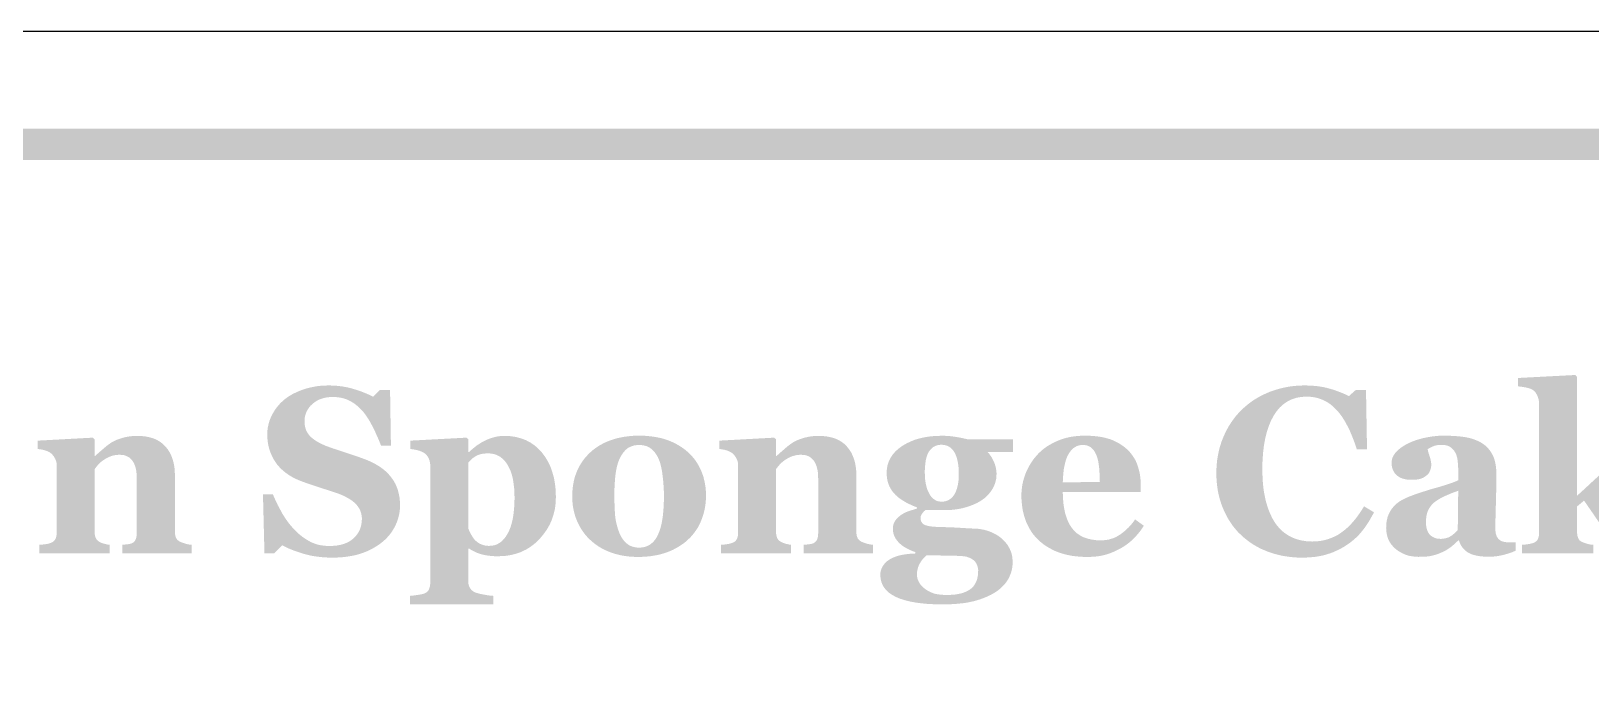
# Model space of a CAD drawing. Header units: millimetres. Extents: x 6 to 294, y 109 to 451.
# Drawn here: x 101.78 to 121.6, y 256.6 to 264.94 of the extents above; entities that cross this region are included whole.
import ezdxf

# ---------------------------------------------------------------- set-up
doc = ezdxf.new("R2010")
doc.units = ezdxf.units.MM
doc.layers.add('CUT', color=1, linetype='Continuous')
doc.layers.add('RASTER', color=7, linetype='Continuous')

msp = doc.modelspace()

# ---------------------------------------------------------------- hatches: boundary and pattern name
at = {"layer": 'RASTER'}
h = msp.add_hatch(color=7, dxfattribs=at)
h.paths.add_polyline_path([(75.2, 261.501), (75.234, 262.016), (75.338, 262.463), (75.509, 262.841), (75.75, 263.151), (76.059, 263.391), (76.438, 263.563), (76.884, 263.666), (77.4, 263.701), (134.6, 263.701), (135.116, 263.666), (135.563, 263.563), (135.941, 263.391), (136.25, 263.151), (136.491, 262.841), (136.663, 262.463), (136.766, 262.016), (136.8, 261.501), (136.8, 248.301), (136.766, 247.785), (136.663, 247.338), (136.491, 246.96), (136.25, 246.651), (135.941, 246.41), (135.563, 246.238), (135.116, 246.135), (134.6, 246.101), (77.4, 246.101), (76.884, 246.135), (76.438, 246.238), (76.059, 246.41), (75.75, 246.651), (75.509, 246.96), (75.338, 247.338), (75.234, 247.785), (75.2, 248.301)])
h.paths.add_polyline_path([(75.6, 261.501), (75.6, 248.301), (75.628, 247.879), (75.712, 247.513), (75.853, 247.204), (76.05, 246.951), (76.303, 246.754), (76.613, 246.613), (76.978, 246.529), (77.4, 246.501), (134.6, 246.501), (135.022, 246.529), (135.388, 246.613), (135.697, 246.754), (135.95, 246.951), (136.147, 247.204), (136.288, 247.513), (136.372, 247.879), (136.4, 248.301), (136.4, 261.501), (136.372, 261.923), (136.288, 262.288), (136.147, 262.598), (135.95, 262.851), (135.697, 263.048), (135.388, 263.188), (135.022, 263.273), (134.6, 263.301), (77.4, 263.301), (76.978, 263.273), (76.613, 263.188), (76.303, 263.048), (76.05, 262.851), (75.853, 262.598), (75.712, 262.288), (75.628, 261.923), (75.6, 261.501)], flags=0)
for points in [[(105.608, 258.245), (105.561, 258.246), (105.515, 258.248), (105.469, 258.252), (105.424, 258.257), (105.38, 258.263), (105.337, 258.271), (105.295, 258.281), (105.253, 258.292), (105.213, 258.304), (105.174, 258.317), (105.136, 258.33), (105.101, 258.343), (105.067, 258.357), (105.034, 258.372), (105.003, 258.387), (104.974, 258.403), (104.873, 258.301), (104.748, 258.301), (104.729, 259.052), (104.855, 259.052), (104.866, 259.025), (104.878, 258.998), (104.89, 258.97), (104.904, 258.942), (104.917, 258.914), (104.932, 258.885), (104.948, 258.856), (104.964, 258.827), (104.98, 258.797), (104.998, 258.769), (105.016, 258.741), (105.035, 258.714), (105.054, 258.688), (105.074, 258.663), (105.095, 258.638), (105.116, 258.614), (105.139, 258.59), (105.162, 258.567), (105.186, 258.546), (105.211, 258.525), (105.236, 258.506), (105.262, 258.488), (105.289, 258.471), (105.316, 258.455), (105.344, 258.44), (105.374, 258.428), (105.404, 258.417), (105.436, 258.408), (105.469, 258.402), (105.503, 258.397), (105.538, 258.394), (105.574, 258.393), (105.623, 258.395), (105.668, 258.399), (105.711, 258.407), (105.75, 258.417), (105.787, 258.431), (105.821, 258.448), (105.852, 258.468), (105.88, 258.49), (105.905, 258.516), (105.926, 258.542), (105.945, 258.571), (105.96, 258.601), (105.971, 258.632), (105.979, 258.665), (105.984, 258.7), (105.986, 258.736), (105.985, 258.766), (105.98, 258.794), (105.973, 258.822), (105.964, 258.848), (105.951, 258.873), (105.935, 258.896), (105.917, 258.919), (105.896, 258.94), (105.872, 258.961), (105.845, 258.98), (105.815, 258.999), (105.781, 259.017), (105.745, 259.035), (105.705, 259.052), (105.663, 259.068), (105.617, 259.083), (105.586, 259.093), (105.557, 259.102), (105.527, 259.112), (105.499, 259.121), (105.471, 259.13), (105.443, 259.139), (105.417, 259.148), (105.391, 259.156), (105.365, 259.165), (105.34, 259.173), (105.315, 259.182), (105.29, 259.19), (105.266, 259.199), (105.243, 259.208), (105.219, 259.216), (105.197, 259.225), (105.146, 259.247), (105.099, 259.271), (105.055, 259.298), (105.014, 259.327), (104.977, 259.358), (104.943, 259.391), (104.912, 259.426), (104.885, 259.464), (104.861, 259.503), (104.841, 259.544), (104.823, 259.585), (104.809, 259.628), (104.798, 259.672), (104.79, 259.717), (104.785, 259.764), (104.783, 259.811), (104.784, 259.841), (104.787, 259.871), (104.791, 259.901), (104.797, 259.93), (104.804, 259.959), (104.813, 259.988), (104.824, 260.017), (104.836, 260.045), (104.85, 260.072), (104.866, 260.099), (104.883, 260.126), (104.901, 260.151), (104.921, 260.176), (104.942, 260.2), (104.965, 260.223), (104.99, 260.246), (105.015, 260.267), (105.042, 260.286), (105.07, 260.304), (105.1, 260.322), (105.132, 260.338), (105.165, 260.354), (105.201, 260.369), (105.238, 260.382), (105.276, 260.395), (105.315, 260.405), (105.354, 260.414), (105.395, 260.422), (105.436, 260.428), (105.479, 260.432), (105.522, 260.434), (105.566, 260.435), (105.609, 260.434), (105.651, 260.432), (105.692, 260.428), (105.733, 260.423), (105.773, 260.416), (105.813, 260.408), (105.851, 260.399), (105.889, 260.387), (105.926, 260.376), (105.961, 260.364), (105.993, 260.352), (106.024, 260.34), (106.053, 260.328), (106.079, 260.316), (106.104, 260.304), (106.127, 260.292), (106.216, 260.379), (106.344, 260.379), (106.355, 259.67), (106.229, 259.67), (106.218, 259.699), (106.206, 259.728), (106.194, 259.757), (106.181, 259.786), (106.168, 259.815), (106.155, 259.845), (106.141, 259.874), (106.126, 259.904), (106.111, 259.933), (106.096, 259.961), (106.081, 259.988), (106.065, 260.013), (106.049, 260.038), (106.033, 260.06), (106.017, 260.082), (106.001, 260.103), (105.982, 260.123), (105.963, 260.143), (105.944, 260.161), (105.923, 260.179), (105.902, 260.195), (105.881, 260.211), (105.858, 260.225), (105.835, 260.238), (105.811, 260.25), (105.786, 260.26), (105.76, 260.269), (105.733, 260.276), (105.705, 260.281), (105.676, 260.285), (105.646, 260.288), (105.615, 260.289), (105.577, 260.287), (105.54, 260.283), (105.505, 260.276), (105.472, 260.266), (105.44, 260.254), (105.411, 260.238), (105.383, 260.22), (105.357, 260.199), (105.333, 260.176), (105.313, 260.152), (105.296, 260.126), (105.282, 260.099), (105.271, 260.071), (105.263, 260.041), (105.258, 260.01), (105.257, 259.978), (105.258, 259.948), (105.262, 259.919), (105.269, 259.891), (105.278, 259.865), (105.291, 259.84), (105.306, 259.817), (105.323, 259.795), (105.344, 259.774), (105.367, 259.755), (105.393, 259.736), (105.423, 259.718), (105.455, 259.7), (105.491, 259.683), (105.529, 259.666), (105.571, 259.651), (105.615, 259.635), (105.643, 259.626), (105.67, 259.617), (105.697, 259.608), (105.725, 259.599), (105.753, 259.589), (105.781, 259.58), (105.809, 259.571), (105.837, 259.562), (105.864, 259.553), (105.892, 259.544), (105.918, 259.535), (105.943, 259.526), (105.968, 259.517), (105.992, 259.509), (106.015, 259.5), (106.037, 259.492), (106.089, 259.47), (106.137, 259.447), (106.182, 259.421), (106.224, 259.394), (106.263, 259.365), (106.299, 259.334), (106.331, 259.3), (106.36, 259.265), (106.386, 259.228), (106.409, 259.189), (106.428, 259.147), (106.443, 259.104), (106.455, 259.058), (106.464, 259.01), (106.469, 258.96), (106.471, 258.907), (106.47, 258.874), (106.467, 258.84), (106.462, 258.807), (106.455, 258.775), (106.446, 258.742), (106.436, 258.71), (106.423, 258.678), (106.408, 258.646), (106.392, 258.616), (106.374, 258.586), (106.355, 258.558), (106.334, 258.531), (106.312, 258.506), (106.289, 258.481), (106.264, 258.459), (106.238, 258.437), (106.208, 258.415), (106.177, 258.394), (106.145, 258.374), (106.112, 258.355), (106.077, 258.338), (106.042, 258.322), (106.005, 258.308), (105.967, 258.295), (105.928, 258.283), (105.887, 258.273), (105.844, 258.265), (105.8, 258.258), (105.755, 258.252), (105.707, 258.248), (105.659, 258.246), (105.608, 258.245)], [(117.93, 258.245), (117.874, 258.246), (117.818, 258.25), (117.763, 258.256), (117.709, 258.264), (117.656, 258.274), (117.604, 258.287), (117.553, 258.302), (117.503, 258.319), (117.454, 258.339), (117.406, 258.36), (117.36, 258.384), (117.316, 258.41), (117.274, 258.438), (117.233, 258.468), (117.193, 258.5), (117.156, 258.534), (117.12, 258.569), (117.087, 258.607), (117.055, 258.646), (117.026, 258.688), (116.998, 258.731), (116.973, 258.777), (116.949, 258.825), (116.927, 258.874), (116.907, 258.926), (116.89, 258.978), (116.876, 259.032), (116.864, 259.087), (116.855, 259.144), (116.849, 259.201), (116.845, 259.26), (116.844, 259.32), (116.845, 259.38), (116.849, 259.439), (116.855, 259.497), (116.865, 259.553), (116.876, 259.608), (116.891, 259.663), (116.908, 259.716), (116.928, 259.768), (116.95, 259.818), (116.974, 259.867), (117, 259.914), (117.029, 259.96), (117.06, 260.004), (117.092, 260.046), (117.127, 260.086), (117.164, 260.125), (117.203, 260.16), (117.243, 260.194), (117.285, 260.226), (117.329, 260.256), (117.375, 260.283), (117.422, 260.309), (117.472, 260.332), (117.523, 260.354), (117.576, 260.373), (117.63, 260.389), (117.684, 260.403), (117.74, 260.415), (117.796, 260.424), (117.854, 260.43), (117.912, 260.434), (117.971, 260.435), (118.014, 260.434), (118.056, 260.432), (118.097, 260.429), (118.137, 260.425), (118.175, 260.419), (118.213, 260.412), (118.25, 260.403), (118.286, 260.393), (118.321, 260.383), (118.355, 260.372), (118.387, 260.36), (118.417, 260.349), (118.447, 260.337), (118.475, 260.325), (118.501, 260.312), (118.527, 260.299), (118.617, 260.379), (118.745, 260.379), (118.758, 259.621), (118.629, 259.621), (118.601, 259.705), (118.571, 259.783), (118.541, 259.855), (118.508, 259.922), (118.475, 259.982), (118.44, 260.038), (118.403, 260.087), (118.365, 260.13), (118.326, 260.168), (118.284, 260.202), (118.241, 260.229), (118.195, 260.252), (118.147, 260.27), (118.097, 260.283), (118.045, 260.29), (117.99, 260.293), (117.924, 260.289), (117.861, 260.278), (117.802, 260.259), (117.748, 260.232), (117.698, 260.198), (117.652, 260.157), (117.609, 260.107), (117.572, 260.051), (117.538, 259.987), (117.509, 259.917), (117.484, 259.841), (117.464, 259.759), (117.448, 259.671), (117.437, 259.577), (117.43, 259.477), (117.428, 259.37), (117.429, 259.309), (117.431, 259.251), (117.435, 259.195), (117.44, 259.141), (117.447, 259.089), (117.456, 259.04), (117.466, 258.992), (117.477, 258.948), (117.49, 258.905), (117.503, 258.864), (117.518, 258.826), (117.534, 258.79), (117.55, 258.755), (117.568, 258.723), (117.586, 258.693), (117.605, 258.666), (117.627, 258.639), (117.65, 258.614), (117.673, 258.59), (117.698, 258.569), (117.723, 258.55), (117.75, 258.532), (117.777, 258.516), (117.806, 258.502), (117.835, 258.49), (117.865, 258.479), (117.896, 258.471), (117.928, 258.463), (117.96, 258.458), (117.993, 258.453), (118.027, 258.451), (118.062, 258.45), (118.113, 258.452), (118.162, 258.457), (118.21, 258.466), (118.256, 258.478), (118.301, 258.494), (118.345, 258.513), (118.387, 258.535), (118.428, 258.562), (118.467, 258.591), (118.506, 258.624), (118.544, 258.661), (118.581, 258.701), (118.617, 258.745), (118.652, 258.793), (118.687, 258.844), (118.72, 258.898), (118.846, 258.822), (118.83, 258.79), (118.813, 258.76), (118.796, 258.729), (118.779, 258.7), (118.76, 258.672), (118.742, 258.644), (118.722, 258.617), (118.702, 258.592), (118.682, 258.567), (118.661, 258.542), (118.638, 258.519), (118.616, 258.497), (118.592, 258.475), (118.568, 258.455), (118.542, 258.435), (118.516, 258.417), (118.487, 258.397), (118.457, 258.378), (118.426, 258.361), (118.395, 258.345), (118.362, 258.33), (118.329, 258.315), (118.295, 258.302), (118.261, 258.291), (118.225, 258.28), (118.188, 258.271), (118.149, 258.263), (118.108, 258.256), (118.066, 258.252), (118.022, 258.248), (117.977, 258.246), (117.93, 258.245)], [(122.637, 258.301), (121.947, 258.301), (121.916, 258.356), (121.885, 258.409), (121.855, 258.459), (121.825, 258.508), (121.796, 258.554), (121.768, 258.599), (121.741, 258.641), (121.714, 258.681), (121.688, 258.72), (121.662, 258.758), (121.637, 258.795), (121.612, 258.831), (121.587, 258.867), (121.563, 258.902), (121.539, 258.937), (121.515, 258.97), (121.427, 258.896), (121.427, 258.576), (121.427, 258.563), (121.428, 258.551), (121.429, 258.539), (121.431, 258.528), (121.433, 258.518), (121.436, 258.508), (121.439, 258.498), (121.442, 258.49), (121.447, 258.482), (121.452, 258.474), (121.458, 258.467), (121.465, 258.46), (121.473, 258.455), (121.482, 258.449), (121.491, 258.444), (121.502, 258.44), (121.508, 258.437), (121.515, 258.434), (121.523, 258.432), (121.53, 258.429), (121.538, 258.426), (121.546, 258.424), (121.555, 258.422), (121.563, 258.419), (121.572, 258.417), (121.581, 258.415), (121.59, 258.414), (121.598, 258.412), (121.607, 258.411), (121.616, 258.41), (121.625, 258.409), (121.634, 258.408), (121.634, 258.301), (120.727, 258.301), (120.727, 258.408), (120.736, 258.408), (120.745, 258.409), (120.754, 258.41), (120.763, 258.411), (120.773, 258.412), (120.782, 258.413), (120.791, 258.415), (120.8, 258.416), (120.809, 258.417), (120.818, 258.419), (120.826, 258.42), (120.834, 258.422), (120.842, 258.424), (120.85, 258.426), (120.857, 258.428), (120.865, 258.43), (120.876, 258.434), (120.886, 258.439), (120.895, 258.444), (120.904, 258.45), (120.911, 258.457), (120.918, 258.464), (120.924, 258.471), (120.928, 258.48), (120.932, 258.488), (120.936, 258.498), (120.938, 258.508), (120.941, 258.518), (120.943, 258.53), (120.944, 258.542), (120.945, 258.554), (120.945, 258.567), (120.945, 260.201), (120.945, 260.213), (120.944, 260.225), (120.942, 260.237), (120.94, 260.25), (120.937, 260.263), (120.933, 260.275), (120.929, 260.288), (120.924, 260.301), (120.918, 260.314), (120.912, 260.325), (120.905, 260.336), (120.898, 260.347), (120.89, 260.356), (120.881, 260.365), (120.872, 260.372), (120.862, 260.379), (120.854, 260.384), (120.846, 260.388), (120.837, 260.392), (120.827, 260.396), (120.816, 260.399), (120.804, 260.402), (120.792, 260.406), (120.778, 260.409), (120.764, 260.411), (120.751, 260.414), (120.738, 260.416), (120.725, 260.418), (120.713, 260.42), (120.7, 260.421), (120.689, 260.422), (120.677, 260.423), (120.677, 260.53), (121.405, 260.568), (121.427, 260.545), (121.427, 259.033), (121.455, 259.058), (121.483, 259.083), (121.512, 259.11), (121.542, 259.138), (121.573, 259.166), (121.605, 259.196), (121.637, 259.226), (121.671, 259.257), (121.704, 259.289), (121.735, 259.318), (121.765, 259.347), (121.793, 259.374), (121.819, 259.399), (121.844, 259.424), (121.867, 259.447), (121.888, 259.468), (121.9, 259.48), (121.91, 259.492), (121.919, 259.502), (121.926, 259.512), (121.932, 259.521), (121.937, 259.529), (121.94, 259.537), (121.942, 259.544), (121.943, 259.55), (121.944, 259.555), (121.945, 259.56), (121.946, 259.564), (121.946, 259.568), (121.947, 259.571), (121.947, 259.573), (121.947, 259.575), (121.946, 259.582), (121.944, 259.588), (121.941, 259.594), (121.935, 259.599), (121.929, 259.605), (121.921, 259.61), (121.912, 259.615), (121.901, 259.619), (121.889, 259.623), (121.875, 259.628), (121.86, 259.632), (121.843, 259.636), (121.825, 259.639), (121.806, 259.643), (121.785, 259.647), (121.762, 259.65), (121.762, 259.754), (122.507, 259.754), (122.507, 259.653), (122.471, 259.643), (122.438, 259.633), (122.407, 259.623), (122.378, 259.613), (122.351, 259.604), (122.326, 259.594), (122.304, 259.585), (122.283, 259.576), (122.264, 259.567), (122.244, 259.556), (122.224, 259.546), (122.203, 259.534), (122.182, 259.522), (122.16, 259.509), (122.138, 259.495), (122.115, 259.48), (122.101, 259.47), (122.086, 259.46), (122.071, 259.45), (122.056, 259.44), (122.042, 259.429), (122.027, 259.419), (122.013, 259.408), (121.999, 259.397), (121.985, 259.386), (121.97, 259.374), (121.954, 259.362), (121.938, 259.349), (121.922, 259.335), (121.905, 259.32), (121.887, 259.305), (121.869, 259.29), (121.905, 259.238), (121.94, 259.187), (121.974, 259.138), (122.007, 259.089), (122.04, 259.042), (122.072, 258.995), (122.104, 258.949), (122.135, 258.904), (122.165, 258.86), (122.196, 258.814), (122.227, 258.768), (122.259, 258.722), (122.291, 258.675), (122.323, 258.627), (122.356, 258.578), (122.389, 258.529), (122.401, 258.513), (122.413, 258.498), (122.427, 258.484), (122.44, 258.472), (122.455, 258.461), (122.47, 258.452), (122.486, 258.444), (122.502, 258.437), (122.519, 258.431), (122.536, 258.426), (122.553, 258.422), (122.57, 258.418), (122.586, 258.415), (122.603, 258.412), (122.62, 258.409), (122.637, 258.408)], [(103.823, 258.301), (102.941, 258.301), (102.941, 258.408), (102.948, 258.408), (102.955, 258.409), (102.963, 258.41), (102.971, 258.411), (102.98, 258.412), (102.989, 258.413), (102.998, 258.414), (103.008, 258.415), (103.018, 258.416), (103.027, 258.418), (103.035, 258.419), (103.043, 258.421), (103.05, 258.423), (103.057, 258.425), (103.063, 258.427), (103.068, 258.43), (103.076, 258.434), (103.082, 258.439), (103.089, 258.444), (103.094, 258.449), (103.1, 258.456), (103.104, 258.462), (103.108, 258.469), (103.112, 258.477), (103.115, 258.485), (103.118, 258.494), (103.12, 258.504), (103.122, 258.515), (103.123, 258.526), (103.124, 258.539), (103.125, 258.553), (103.125, 258.567), (103.125, 259.253), (103.124, 259.289), (103.122, 259.323), (103.118, 259.355), (103.112, 259.384), (103.104, 259.411), (103.094, 259.435), (103.083, 259.458), (103.07, 259.478), (103.056, 259.495), (103.04, 259.511), (103.022, 259.524), (103.002, 259.534), (102.981, 259.543), (102.959, 259.549), (102.934, 259.552), (102.908, 259.553), (102.894, 259.553), (102.88, 259.552), (102.866, 259.551), (102.852, 259.549), (102.838, 259.546), (102.825, 259.543), (102.812, 259.54), (102.799, 259.536), (102.787, 259.531), (102.774, 259.526), (102.762, 259.52), (102.749, 259.514), (102.737, 259.507), (102.725, 259.5), (102.713, 259.493), (102.7, 259.484), (102.69, 259.477), (102.68, 259.47), (102.671, 259.462), (102.662, 259.455), (102.654, 259.447), (102.646, 259.44), (102.639, 259.432), (102.632, 259.424), (102.626, 259.417), (102.62, 259.409), (102.614, 259.402), (102.609, 259.395), (102.603, 259.389), (102.598, 259.382), (102.594, 259.376), (102.589, 259.37), (102.589, 258.584), (102.589, 258.571), (102.59, 258.559), (102.591, 258.547), (102.593, 258.536), (102.595, 258.526), (102.597, 258.516), (102.6, 258.507), (102.604, 258.498), (102.608, 258.489), (102.612, 258.482), (102.617, 258.474), (102.623, 258.468), (102.63, 258.461), (102.636, 258.456), (102.644, 258.45), (102.652, 258.446), (102.658, 258.443), (102.665, 258.439), (102.671, 258.436), (102.678, 258.433), (102.686, 258.43), (102.694, 258.428), (102.702, 258.425), (102.711, 258.422), (102.719, 258.42), (102.728, 258.418), (102.737, 258.416), (102.745, 258.414), (102.754, 258.412), (102.763, 258.41), (102.771, 258.409), (102.78, 258.408), (102.78, 258.301), (101.889, 258.301), (101.889, 258.408), (101.898, 258.408), (101.907, 258.409), (101.916, 258.41), (101.926, 258.411), (101.935, 258.412), (101.944, 258.413), (101.954, 258.415), (101.963, 258.416), (101.972, 258.417), (101.981, 258.419), (101.989, 258.42), (101.997, 258.422), (102.005, 258.424), (102.013, 258.426), (102.02, 258.428), (102.027, 258.43), (102.038, 258.434), (102.048, 258.439), (102.058, 258.444), (102.066, 258.45), (102.074, 258.457), (102.08, 258.464), (102.086, 258.471), (102.091, 258.48), (102.095, 258.488), (102.099, 258.498), (102.102, 258.508), (102.104, 258.518), (102.106, 258.53), (102.108, 258.542), (102.108, 258.554), (102.109, 258.567), (102.109, 259.42), (102.108, 259.431), (102.107, 259.443), (102.105, 259.454), (102.103, 259.465), (102.099, 259.476), (102.095, 259.487), (102.091, 259.498), (102.085, 259.509), (102.079, 259.52), (102.073, 259.53), (102.066, 259.54), (102.058, 259.549), (102.05, 259.558), (102.042, 259.566), (102.033, 259.574), (102.024, 259.581), (102.017, 259.585), (102.01, 259.589), (102.002, 259.593), (101.994, 259.597), (101.985, 259.601), (101.976, 259.604), (101.967, 259.607), (101.957, 259.61), (101.947, 259.613), (101.936, 259.616), (101.926, 259.618), (101.915, 259.62), (101.904, 259.622), (101.892, 259.624), (101.88, 259.625), (101.868, 259.626), (101.868, 259.733), (102.567, 259.771), (102.589, 259.75), (102.589, 259.537), (102.595, 259.537), (102.605, 259.547), (102.617, 259.556), (102.628, 259.567), (102.64, 259.577), (102.653, 259.589), (102.666, 259.6), (102.68, 259.612), (102.695, 259.625), (102.709, 259.638), (102.723, 259.649), (102.737, 259.661), (102.751, 259.672), (102.764, 259.682), (102.778, 259.691), (102.79, 259.7), (102.803, 259.709), (102.817, 259.717), (102.832, 259.725), (102.848, 259.733), (102.866, 259.741), (102.884, 259.748), (102.903, 259.755), (102.924, 259.762), (102.945, 259.769), (102.967, 259.774), (102.99, 259.779), (103.013, 259.784), (103.036, 259.787), (103.06, 259.79), (103.083, 259.792), (103.108, 259.793), (103.133, 259.793), (103.19, 259.791), (103.244, 259.785), (103.295, 259.774), (103.341, 259.76), (103.384, 259.741), (103.424, 259.717), (103.459, 259.69), (103.491, 259.658), (103.519, 259.623), (103.543, 259.585), (103.563, 259.544), (103.58, 259.5), (103.593, 259.454), (103.603, 259.405), (103.608, 259.353), (103.61, 259.298), (103.61, 258.581), (103.61, 258.567), (103.611, 258.555), (103.612, 258.543), (103.614, 258.532), (103.616, 258.521), (103.619, 258.512), (103.622, 258.503), (103.626, 258.494), (103.631, 258.486), (103.636, 258.479), (103.642, 258.472), (103.649, 258.465), (103.657, 258.459), (103.666, 258.453), (103.676, 258.448), (103.686, 258.443), (103.692, 258.44), (103.699, 258.438), (103.705, 258.435), (103.712, 258.433), (103.72, 258.43), (103.728, 258.428), (103.736, 258.425), (103.744, 258.422), (103.753, 258.42), (103.762, 258.418), (103.771, 258.416), (103.781, 258.414), (103.791, 258.412), (103.801, 258.41), (103.812, 258.409), (103.823, 258.408)], [(112.481, 258.301), (111.599, 258.301), (111.599, 258.408), (111.607, 258.408), (111.614, 258.409), (111.622, 258.41), (111.63, 258.411), (111.639, 258.412), (111.648, 258.413), (111.657, 258.414), (111.667, 258.415), (111.676, 258.416), (111.685, 258.418), (111.694, 258.419), (111.702, 258.421), (111.709, 258.423), (111.715, 258.425), (111.721, 258.427), (111.727, 258.43), (111.734, 258.434), (111.741, 258.439), (111.747, 258.444), (111.753, 258.449), (111.758, 258.456), (111.763, 258.462), (111.767, 258.469), (111.771, 258.477), (111.774, 258.485), (111.777, 258.494), (111.779, 258.504), (111.781, 258.515), (111.782, 258.526), (111.783, 258.539), (111.784, 258.553), (111.784, 258.567), (111.784, 259.253), (111.783, 259.289), (111.781, 259.323), (111.776, 259.355), (111.77, 259.384), (111.762, 259.411), (111.753, 259.435), (111.742, 259.458), (111.729, 259.478), (111.714, 259.495), (111.698, 259.511), (111.68, 259.524), (111.661, 259.534), (111.64, 259.543), (111.617, 259.549), (111.593, 259.552), (111.567, 259.553), (111.553, 259.553), (111.538, 259.552), (111.524, 259.551), (111.511, 259.549), (111.497, 259.546), (111.484, 259.543), (111.471, 259.54), (111.458, 259.536), (111.445, 259.531), (111.433, 259.526), (111.42, 259.52), (111.408, 259.514), (111.396, 259.507), (111.383, 259.5), (111.371, 259.493), (111.359, 259.484), (111.349, 259.477), (111.339, 259.47), (111.33, 259.462), (111.321, 259.455), (111.313, 259.447), (111.305, 259.44), (111.298, 259.432), (111.291, 259.424), (111.285, 259.417), (111.279, 259.409), (111.273, 259.402), (111.267, 259.395), (111.262, 259.389), (111.257, 259.382), (111.252, 259.376), (111.248, 259.37), (111.248, 258.584), (111.248, 258.571), (111.249, 258.559), (111.25, 258.547), (111.251, 258.536), (111.254, 258.526), (111.256, 258.516), (111.259, 258.507), (111.262, 258.498), (111.266, 258.489), (111.271, 258.482), (111.276, 258.474), (111.282, 258.468), (111.288, 258.461), (111.295, 258.456), (111.303, 258.45), (111.311, 258.446), (111.317, 258.443), (111.323, 258.439), (111.33, 258.436), (111.337, 258.433), (111.345, 258.43), (111.353, 258.428), (111.361, 258.425), (111.369, 258.422), (111.378, 258.42), (111.387, 258.418), (111.396, 258.416), (111.404, 258.414), (111.413, 258.412), (111.421, 258.41), (111.43, 258.409), (111.438, 258.408), (111.438, 258.301), (110.548, 258.301), (110.548, 258.408), (110.557, 258.408), (110.566, 258.409), (110.575, 258.41), (110.584, 258.411), (110.594, 258.412), (110.603, 258.413), (110.612, 258.415), (110.622, 258.416), (110.631, 258.417), (110.64, 258.419), (110.648, 258.42), (110.656, 258.422), (110.664, 258.424), (110.671, 258.426), (110.679, 258.428), (110.685, 258.43), (110.697, 258.434), (110.707, 258.439), (110.716, 258.444), (110.725, 258.45), (110.732, 258.457), (110.739, 258.464), (110.745, 258.471), (110.75, 258.48), (110.754, 258.488), (110.757, 258.498), (110.76, 258.508), (110.763, 258.518), (110.765, 258.53), (110.766, 258.542), (110.767, 258.554), (110.767, 258.567), (110.767, 259.42), (110.767, 259.431), (110.766, 259.443), (110.764, 259.454), (110.761, 259.465), (110.758, 259.476), (110.754, 259.487), (110.749, 259.498), (110.744, 259.509), (110.738, 259.52), (110.731, 259.53), (110.724, 259.54), (110.717, 259.549), (110.709, 259.558), (110.701, 259.566), (110.692, 259.574), (110.682, 259.581), (110.676, 259.585), (110.668, 259.589), (110.661, 259.593), (110.653, 259.597), (110.644, 259.601), (110.635, 259.604), (110.626, 259.607), (110.616, 259.61), (110.606, 259.613), (110.595, 259.616), (110.584, 259.618), (110.573, 259.62), (110.562, 259.622), (110.551, 259.624), (110.539, 259.625), (110.527, 259.626), (110.527, 259.733), (111.226, 259.771), (111.248, 259.75), (111.248, 259.537), (111.254, 259.537), (111.264, 259.547), (111.275, 259.556), (111.287, 259.567), (111.299, 259.577), (111.312, 259.589), (111.325, 259.6), (111.339, 259.612), (111.353, 259.625), (111.368, 259.638), (111.382, 259.649), (111.396, 259.661), (111.41, 259.672), (111.423, 259.682), (111.436, 259.691), (111.449, 259.7), (111.462, 259.709), (111.476, 259.717), (111.491, 259.725), (111.507, 259.733), (111.524, 259.741), (111.543, 259.748), (111.562, 259.755), (111.582, 259.762), (111.604, 259.769), (111.626, 259.774), (111.648, 259.779), (111.671, 259.784), (111.695, 259.787), (111.718, 259.79), (111.742, 259.792), (111.767, 259.793), (111.791, 259.793), (111.849, 259.791), (111.903, 259.785), (111.954, 259.774), (112, 259.76), (112.043, 259.741), (112.082, 259.717), (112.118, 259.69), (112.149, 259.658), (112.177, 259.623), (112.202, 259.585), (112.222, 259.544), (112.239, 259.5), (112.252, 259.454), (112.261, 259.405), (112.267, 259.353), (112.269, 259.298), (112.269, 258.581), (112.269, 258.567), (112.27, 258.555), (112.271, 258.543), (112.273, 258.532), (112.275, 258.521), (112.278, 258.512), (112.281, 258.503), (112.285, 258.494), (112.289, 258.486), (112.295, 258.479), (112.301, 258.472), (112.308, 258.465), (112.316, 258.459), (112.325, 258.453), (112.334, 258.448), (112.345, 258.443), (112.351, 258.44), (112.357, 258.438), (112.364, 258.435), (112.371, 258.433), (112.379, 258.43), (112.386, 258.428), (112.394, 258.425), (112.403, 258.422), (112.412, 258.42), (112.421, 258.418), (112.43, 258.416), (112.44, 258.414), (112.45, 258.412), (112.46, 258.41), (112.47, 258.409), (112.481, 258.408)]]:
    msp.add_hatch(color=7, dxfattribs=at).paths.add_polyline_path(points)
h = msp.add_hatch(color=7, dxfattribs=at)
h.paths.add_polyline_path([(108.451, 259.014), (108.448, 258.938), (108.439, 258.865), (108.422, 258.795), (108.4, 258.727), (108.371, 258.662), (108.335, 258.6), (108.293, 258.541), (108.245, 258.484), (108.192, 258.432), (108.135, 258.387), (108.075, 258.349), (108.011, 258.318), (107.944, 258.294), (107.873, 258.277), (107.799, 258.266), (107.722, 258.263), (107.688, 258.263), (107.655, 258.264), (107.624, 258.267), (107.594, 258.27), (107.567, 258.274), (107.541, 258.279), (107.516, 258.285), (107.493, 258.291), (107.472, 258.299), (107.451, 258.306), (107.432, 258.314), (107.413, 258.323), (107.396, 258.332), (107.379, 258.341), (107.363, 258.351), (107.348, 258.361), (107.337, 258.361), (107.337, 257.949), (107.337, 257.937), (107.338, 257.924), (107.34, 257.913), (107.342, 257.901), (107.346, 257.89), (107.349, 257.88), (107.354, 257.87), (107.359, 257.86), (107.365, 257.851), (107.372, 257.842), (107.379, 257.834), (107.387, 257.827), (107.395, 257.82), (107.404, 257.814), (107.413, 257.809), (107.423, 257.804), (107.433, 257.8), (107.445, 257.796), (107.457, 257.793), (107.471, 257.789), (107.485, 257.785), (107.501, 257.782), (107.518, 257.778), (107.535, 257.775), (107.553, 257.772), (107.57, 257.769), (107.586, 257.766), (107.602, 257.764), (107.616, 257.762), (107.63, 257.761), (107.644, 257.76), (107.656, 257.759), (107.656, 257.65), (106.598, 257.65), (106.598, 257.759), (106.608, 257.76), (106.618, 257.761), (106.629, 257.762), (106.64, 257.763), (106.652, 257.764), (106.664, 257.766), (106.677, 257.768), (106.691, 257.77), (106.704, 257.772), (106.717, 257.774), (106.729, 257.776), (106.739, 257.778), (106.749, 257.78), (106.759, 257.782), (106.767, 257.784), (106.774, 257.787), (106.785, 257.791), (106.796, 257.796), (106.805, 257.802), (106.814, 257.808), (106.821, 257.816), (106.828, 257.824), (106.833, 257.832), (106.838, 257.842), (106.842, 257.851), (106.845, 257.862), (106.848, 257.872), (106.851, 257.883), (106.852, 257.894), (106.854, 257.906), (106.854, 257.918), (106.855, 257.93), (106.855, 259.429), (106.853, 259.441), (106.852, 259.452), (106.849, 259.463), (106.847, 259.474), (106.844, 259.485), (106.84, 259.495), (106.836, 259.504), (106.832, 259.514), (106.827, 259.523), (106.822, 259.531), (106.815, 259.54), (106.808, 259.548), (106.801, 259.556), (106.793, 259.564), (106.784, 259.571), (106.774, 259.578), (106.767, 259.583), (106.758, 259.587), (106.75, 259.591), (106.74, 259.596), (106.73, 259.599), (106.72, 259.603), (106.708, 259.606), (106.697, 259.61), (106.684, 259.613), (106.672, 259.615), (106.66, 259.618), (106.649, 259.62), (106.637, 259.622), (106.625, 259.624), (106.613, 259.625), (106.601, 259.626), (106.601, 259.733), (107.315, 259.771), (107.337, 259.752), (107.337, 259.59), (107.348, 259.587), (107.373, 259.611), (107.398, 259.633), (107.424, 259.654), (107.45, 259.674), (107.478, 259.692), (107.505, 259.709), (107.534, 259.725), (107.563, 259.739), (107.592, 259.752), (107.622, 259.763), (107.651, 259.772), (107.68, 259.78), (107.71, 259.786), (107.739, 259.79), (107.768, 259.793), (107.797, 259.793), (107.87, 259.79), (107.94, 259.78), (108.006, 259.763), (108.068, 259.74), (108.126, 259.71), (108.18, 259.673), (108.23, 259.629), (108.276, 259.579), (108.317, 259.523), (108.353, 259.463), (108.383, 259.399), (108.407, 259.33), (108.427, 259.258), (108.44, 259.181), (108.449, 259.1), (108.451, 259.014)])
h.paths.add_polyline_path([(107.926, 259.008), (107.925, 259.036), (107.925, 259.063), (107.923, 259.089), (107.922, 259.116), (107.919, 259.142), (107.916, 259.168), (107.913, 259.193), (107.909, 259.219), (107.905, 259.243), (107.9, 259.267), (107.894, 259.291), (107.887, 259.314), (107.88, 259.336), (107.871, 259.357), (107.862, 259.378), (107.852, 259.398), (107.842, 259.417), (107.831, 259.435), (107.819, 259.453), (107.806, 259.469), (107.793, 259.484), (107.779, 259.498), (107.763, 259.512), (107.748, 259.524), (107.731, 259.535), (107.713, 259.544), (107.695, 259.553), (107.675, 259.559), (107.655, 259.564), (107.634, 259.568), (107.612, 259.57), (107.589, 259.571), (107.565, 259.57), (107.543, 259.569), (107.523, 259.566), (107.503, 259.563), (107.484, 259.558), (107.467, 259.552), (107.451, 259.546), (107.436, 259.538), (107.422, 259.529), (107.409, 259.52), (107.395, 259.51), (107.383, 259.5), (107.371, 259.489), (107.359, 259.477), (107.348, 259.465), (107.337, 259.452), (107.337, 258.622), (107.339, 258.614), (107.342, 258.606), (107.346, 258.597), (107.349, 258.588), (107.354, 258.578), (107.359, 258.568), (107.364, 258.557), (107.37, 258.546), (107.377, 258.535), (107.383, 258.524), (107.389, 258.514), (107.395, 258.505), (107.401, 258.496), (107.408, 258.487), (107.414, 258.479), (107.42, 258.472), (107.429, 258.463), (107.439, 258.454), (107.449, 258.445), (107.459, 258.438), (107.47, 258.431), (107.481, 258.424), (107.492, 258.419), (107.504, 258.414), (107.516, 258.409), (107.528, 258.405), (107.54, 258.402), (107.553, 258.399), (107.566, 258.397), (107.579, 258.396), (107.592, 258.395), (107.606, 258.395), (107.642, 258.397), (107.675, 258.404), (107.707, 258.416), (107.737, 258.434), (107.765, 258.455), (107.791, 258.482), (107.816, 258.514), (107.838, 258.551), (107.859, 258.592), (107.877, 258.638), (107.891, 258.688), (107.904, 258.743), (107.913, 258.802), (107.92, 258.867), (107.924, 258.935), (107.926, 259.008)], flags=0)
h = msp.add_hatch(color=7, dxfattribs=at)
h.paths.add_polyline_path([(110.136, 259.581), (110.162, 259.555), (110.187, 259.528), (110.21, 259.5), (110.232, 259.47), (110.251, 259.439), (110.27, 259.407), (110.286, 259.374), (110.302, 259.339), (110.315, 259.304), (110.327, 259.268), (110.336, 259.231), (110.344, 259.193), (110.351, 259.154), (110.355, 259.115), (110.358, 259.075), (110.359, 259.035), (110.358, 258.994), (110.355, 258.955), (110.351, 258.915), (110.345, 258.877), (110.337, 258.839), (110.327, 258.801), (110.315, 258.764), (110.302, 258.728), (110.287, 258.692), (110.271, 258.658), (110.253, 258.625), (110.233, 258.594), (110.211, 258.564), (110.188, 258.535), (110.164, 258.507), (110.137, 258.481), (110.108, 258.454), (110.077, 258.429), (110.044, 258.406), (110.011, 258.384), (109.975, 258.364), (109.939, 258.345), (109.901, 258.328), (109.861, 258.313), (109.821, 258.299), (109.778, 258.287), (109.735, 258.277), (109.689, 258.269), (109.643, 258.262), (109.595, 258.258), (109.545, 258.255), (109.494, 258.254), (109.45, 258.255), (109.407, 258.257), (109.364, 258.261), (109.323, 258.267), (109.282, 258.274), (109.242, 258.283), (109.204, 258.293), (109.166, 258.305), (109.129, 258.319), (109.093, 258.334), (109.058, 258.351), (109.024, 258.369), (108.991, 258.389), (108.96, 258.411), (108.929, 258.434), (108.9, 258.459), (108.873, 258.484), (108.847, 258.511), (108.823, 258.539), (108.8, 258.569), (108.779, 258.6), (108.759, 258.632), (108.741, 258.666), (108.724, 258.701), (108.709, 258.738), (108.696, 258.776), (108.685, 258.814), (108.676, 258.854), (108.668, 258.895), (108.663, 258.937), (108.66, 258.98), (108.659, 259.024), (108.66, 259.068), (108.663, 259.11), (108.667, 259.151), (108.674, 259.191), (108.681, 259.229), (108.691, 259.266), (108.703, 259.302), (108.716, 259.337), (108.731, 259.371), (108.748, 259.404), (108.766, 259.436), (108.786, 259.467), (108.808, 259.497), (108.832, 259.526), (108.858, 259.554), (108.885, 259.581), (108.913, 259.606), (108.942, 259.629), (108.973, 259.651), (109.006, 259.672), (109.04, 259.691), (109.076, 259.709), (109.113, 259.725), (109.152, 259.74), (109.193, 259.753), (109.234, 259.765), (109.277, 259.774), (109.321, 259.782), (109.366, 259.788), (109.412, 259.793), (109.459, 259.796), (109.508, 259.796), (109.558, 259.796), (109.607, 259.793), (109.654, 259.788), (109.7, 259.782), (109.745, 259.774), (109.788, 259.765), (109.829, 259.753), (109.869, 259.74), (109.907, 259.725), (109.944, 259.709), (109.979, 259.691), (110.013, 259.672), (110.046, 259.651), (110.078, 259.629), (110.107, 259.606), (110.136, 259.581)])
h.paths.add_polyline_path([(109.761, 258.566), (109.769, 258.587), (109.776, 258.609), (109.783, 258.632), (109.789, 258.657), (109.795, 258.682), (109.8, 258.709), (109.804, 258.736), (109.809, 258.765), (109.812, 258.795), (109.815, 258.826), (109.818, 258.858), (109.82, 258.892), (109.822, 258.927), (109.823, 258.962), (109.824, 258.999), (109.824, 259.038), (109.824, 259.064), (109.823, 259.091), (109.822, 259.119), (109.82, 259.147), (109.818, 259.177), (109.816, 259.208), (109.813, 259.239), (109.809, 259.272), (109.805, 259.304), (109.801, 259.334), (109.796, 259.363), (109.791, 259.39), (109.785, 259.415), (109.779, 259.438), (109.772, 259.46), (109.765, 259.48), (109.756, 259.502), (109.746, 259.524), (109.735, 259.544), (109.723, 259.562), (109.711, 259.58), (109.697, 259.596), (109.683, 259.611), (109.668, 259.625), (109.652, 259.637), (109.635, 259.648), (109.617, 259.657), (109.597, 259.665), (109.577, 259.67), (109.556, 259.674), (109.534, 259.677), (109.51, 259.678), (109.485, 259.677), (109.461, 259.674), (109.438, 259.67), (109.417, 259.663), (109.397, 259.655), (109.378, 259.646), (109.36, 259.634), (109.344, 259.621), (109.329, 259.606), (109.315, 259.59), (109.302, 259.573), (109.289, 259.555), (109.278, 259.536), (109.267, 259.516), (109.257, 259.495), (109.248, 259.473), (109.241, 259.451), (109.234, 259.429), (109.228, 259.406), (109.222, 259.382), (109.217, 259.357), (109.213, 259.331), (109.209, 259.305), (109.206, 259.277), (109.203, 259.249), (109.201, 259.22), (109.199, 259.192), (109.197, 259.163), (109.196, 259.133), (109.195, 259.104), (109.194, 259.074), (109.194, 259.043), (109.194, 259.004), (109.195, 258.967), (109.196, 258.931), (109.197, 258.898), (109.198, 258.865), (109.2, 258.835), (109.202, 258.806), (109.204, 258.779), (109.207, 258.753), (109.211, 258.727), (109.216, 258.7), (109.222, 258.674), (109.229, 258.648), (109.236, 258.622), (109.245, 258.595), (109.254, 258.569), (109.263, 258.547), (109.273, 258.526), (109.284, 258.506), (109.295, 258.488), (109.308, 258.47), (109.321, 258.454), (109.336, 258.439), (109.351, 258.425), (109.367, 258.413), (109.384, 258.402), (109.403, 258.393), (109.422, 258.386), (109.443, 258.38), (109.464, 258.376), (109.487, 258.373), (109.51, 258.373), (109.532, 258.373), (109.553, 258.376), (109.573, 258.379), (109.592, 258.385), (109.611, 258.392), (109.628, 258.4), (109.645, 258.41), (109.661, 258.422), (109.677, 258.435), (109.691, 258.449), (109.705, 258.465), (109.718, 258.482), (109.73, 258.501), (109.741, 258.521), (109.751, 258.543), (109.761, 258.566)], flags=0)
h = msp.add_hatch(color=7, dxfattribs=at)
h.paths.add_polyline_path([(114.258, 259.59), (113.936, 259.59), (113.95, 259.574), (113.963, 259.557), (113.975, 259.54), (113.986, 259.524), (113.996, 259.506), (114.005, 259.489), (114.014, 259.471), (114.021, 259.454), (114.028, 259.436), (114.034, 259.417), (114.039, 259.399), (114.043, 259.38), (114.046, 259.362), (114.048, 259.343), (114.05, 259.324), (114.05, 259.304), (114.049, 259.279), (114.047, 259.254), (114.042, 259.23), (114.036, 259.206), (114.029, 259.183), (114.02, 259.16), (114.009, 259.137), (113.996, 259.115), (113.982, 259.093), (113.967, 259.072), (113.95, 259.053), (113.933, 259.034), (113.915, 259.017), (113.896, 259), (113.875, 258.985), (113.854, 258.97), (113.831, 258.956), (113.807, 258.943), (113.782, 258.931), (113.757, 258.919), (113.73, 258.909), (113.702, 258.899), (113.674, 258.889), (113.644, 258.881), (113.614, 258.873), (113.583, 258.867), (113.551, 258.861), (113.519, 258.857), (113.486, 258.853), (113.453, 258.851), (113.418, 258.849), (113.384, 258.849), (113.145, 258.849), (113.14, 258.845), (113.136, 258.841), (113.131, 258.837), (113.126, 258.832), (113.121, 258.826), (113.116, 258.82), (113.111, 258.814), (113.106, 258.807), (113.101, 258.8), (113.097, 258.793), (113.093, 258.786), (113.09, 258.779), (113.088, 258.772), (113.086, 258.765), (113.085, 258.759), (113.085, 258.752), (113.086, 258.736), (113.088, 258.722), (113.092, 258.709), (113.098, 258.697), (113.105, 258.687), (113.114, 258.678), (113.124, 258.669), (113.136, 258.663), (113.15, 258.657), (113.167, 258.652), (113.186, 258.647), (113.208, 258.643), (113.233, 258.64), (113.26, 258.638), (113.29, 258.636), (113.322, 258.635), (113.355, 258.634), (113.389, 258.633), (113.422, 258.632), (113.456, 258.631), (113.49, 258.629), (113.524, 258.628), (113.558, 258.626), (113.592, 258.624), (113.624, 258.622), (113.655, 258.62), (113.683, 258.619), (113.708, 258.617), (113.732, 258.616), (113.752, 258.615), (113.771, 258.615), (113.786, 258.614), (113.808, 258.613), (113.829, 258.61), (113.85, 258.607), (113.871, 258.603), (113.892, 258.599), (113.913, 258.593), (113.934, 258.587), (113.955, 258.58), (113.975, 258.572), (113.995, 258.564), (114.014, 258.555), (114.033, 258.545), (114.051, 258.535), (114.068, 258.525), (114.084, 258.513), (114.1, 258.501), (114.116, 258.488), (114.132, 258.474), (114.147, 258.459), (114.161, 258.443), (114.175, 258.426), (114.188, 258.409), (114.2, 258.39), (114.211, 258.37), (114.221, 258.35), (114.23, 258.329), (114.238, 258.307), (114.244, 258.284), (114.249, 258.261), (114.252, 258.237), (114.254, 258.212), (114.255, 258.187), (114.254, 258.159), (114.252, 258.132), (114.248, 258.105), (114.242, 258.079), (114.234, 258.053), (114.225, 258.027), (114.214, 258.002), (114.202, 257.977), (114.187, 257.953), (114.171, 257.93), (114.154, 257.907), (114.134, 257.886), (114.113, 257.865), (114.09, 257.845), (114.065, 257.825), (114.038, 257.807), (114.009, 257.789), (113.978, 257.772), (113.945, 257.756), (113.911, 257.741), (113.876, 257.727), (113.839, 257.714), (113.8, 257.702), (113.761, 257.691), (113.719, 257.682), (113.675, 257.673), (113.629, 257.666), (113.58, 257.661), (113.528, 257.656), (113.475, 257.653), (113.419, 257.651), (113.36, 257.65), (113.267, 257.652), (113.179, 257.656), (113.097, 257.664), (113.021, 257.674), (112.951, 257.687), (112.886, 257.703), (112.827, 257.722), (112.774, 257.744), (112.727, 257.769), (112.686, 257.797), (112.652, 257.828), (112.624, 257.861), (112.602, 257.898), (112.586, 257.938), (112.577, 257.98), (112.573, 258.025), (112.575, 258.054), (112.58, 258.081), (112.589, 258.106), (112.601, 258.131), (112.616, 258.154), (112.634, 258.176), (112.656, 258.197), (112.682, 258.216), (112.711, 258.233), (112.744, 258.249), (112.78, 258.262), (112.82, 258.274), (112.864, 258.283), (112.912, 258.29), (112.964, 258.295), (113.019, 258.298), (113.019, 258.315), (112.986, 258.327), (112.955, 258.34), (112.926, 258.354), (112.899, 258.368), (112.874, 258.384), (112.85, 258.4), (112.828, 258.418), (112.809, 258.436), (112.791, 258.456), (112.776, 258.476), (112.763, 258.496), (112.752, 258.518), (112.744, 258.54), (112.738, 258.563), (112.734, 258.587), (112.733, 258.611), (112.734, 258.626), (112.735, 258.641), (112.737, 258.655), (112.741, 258.668), (112.745, 258.681), (112.75, 258.693), (112.756, 258.704), (112.763, 258.715), (112.771, 258.726), (112.779, 258.736), (112.788, 258.746), (112.797, 258.755), (112.807, 258.764), (112.818, 258.773), (112.829, 258.782), (112.84, 258.79), (112.851, 258.797), (112.862, 258.803), (112.873, 258.81), (112.885, 258.816), (112.898, 258.822), (112.911, 258.827), (112.925, 258.833), (112.94, 258.838), (112.954, 258.842), (112.968, 258.847), (112.981, 258.851), (112.994, 258.855), (113.006, 258.859), (113.017, 258.863), (113.028, 258.866), (113.038, 258.869), (113.038, 258.885), (112.99, 258.904), (112.946, 258.924), (112.904, 258.945), (112.866, 258.967), (112.832, 258.989), (112.8, 259.013), (112.772, 259.038), (112.747, 259.064), (112.725, 259.091), (112.706, 259.12), (112.69, 259.15), (112.677, 259.181), (112.667, 259.214), (112.66, 259.249), (112.656, 259.284), (112.654, 259.322), (112.657, 259.374), (112.666, 259.424), (112.682, 259.471), (112.704, 259.516), (112.732, 259.557), (112.766, 259.596), (112.806, 259.632), (112.853, 259.666), (112.904, 259.696), (112.958, 259.722), (113.016, 259.745), (113.078, 259.763), (113.142, 259.777), (113.21, 259.787), (113.281, 259.793), (113.356, 259.795), (113.381, 259.795), (113.405, 259.794), (113.429, 259.793), (113.454, 259.791), (113.478, 259.788), (113.501, 259.785), (113.525, 259.782), (113.548, 259.778), (113.571, 259.774), (113.592, 259.77), (113.612, 259.766), (113.63, 259.762), (113.647, 259.758), (113.663, 259.755), (113.677, 259.751), (113.69, 259.748), (114.258, 259.748)])
h.paths.add_polyline_path([(113.571, 259.31), (113.57, 259.352), (113.568, 259.391), (113.563, 259.429), (113.557, 259.464), (113.55, 259.496), (113.541, 259.527), (113.53, 259.555), (113.517, 259.581), (113.502, 259.604), (113.486, 259.625), (113.468, 259.642), (113.448, 259.656), (113.426, 259.667), (113.403, 259.674), (113.377, 259.679), (113.35, 259.681), (113.336, 259.68), (113.322, 259.679), (113.309, 259.677), (113.296, 259.674), (113.284, 259.67), (113.272, 259.665), (113.261, 259.66), (113.25, 259.654), (113.24, 259.646), (113.23, 259.639), (113.221, 259.63), (113.212, 259.62), (113.203, 259.61), (113.196, 259.599), (113.188, 259.588), (113.181, 259.575), (113.175, 259.562), (113.17, 259.549), (113.165, 259.535), (113.161, 259.521), (113.157, 259.506), (113.153, 259.491), (113.15, 259.475), (113.148, 259.459), (113.146, 259.442), (113.144, 259.425), (113.142, 259.408), (113.141, 259.391), (113.14, 259.374), (113.139, 259.357), (113.139, 259.339), (113.139, 259.322), (113.14, 259.283), (113.142, 259.246), (113.147, 259.21), (113.153, 259.176), (113.161, 259.145), (113.17, 259.114), (113.182, 259.086), (113.195, 259.06), (113.209, 259.036), (113.225, 259.015), (113.243, 258.997), (113.262, 258.983), (113.282, 258.971), (113.304, 258.963), (113.328, 258.959), (113.353, 258.957), (113.378, 258.958), (113.402, 258.963), (113.425, 258.97), (113.446, 258.98), (113.465, 258.993), (113.483, 259.009), (113.5, 259.028), (113.515, 259.049), (113.528, 259.074), (113.539, 259.1), (113.549, 259.129), (113.557, 259.161), (113.563, 259.194), (113.568, 259.231), (113.57, 259.269), (113.571, 259.31)], flags=0)
h.paths.add_polyline_path([(113.817, 258.08), (113.817, 258.092), (113.815, 258.104), (113.813, 258.117), (113.81, 258.129), (113.806, 258.142), (113.801, 258.154), (113.796, 258.166), (113.789, 258.178), (113.781, 258.19), (113.771, 258.202), (113.759, 258.213), (113.744, 258.223), (113.728, 258.233), (113.709, 258.242), (113.688, 258.25), (113.665, 258.258), (113.651, 258.26), (113.634, 258.262), (113.616, 258.264), (113.595, 258.266), (113.572, 258.267), (113.547, 258.268), (113.52, 258.269), (113.491, 258.27), (113.46, 258.271), (113.425, 258.271), (113.388, 258.272), (113.348, 258.272), (113.305, 258.273), (113.259, 258.273), (113.211, 258.273), (113.159, 258.273), (113.147, 258.262), (113.135, 258.25), (113.123, 258.238), (113.112, 258.225), (113.102, 258.212), (113.092, 258.198), (113.083, 258.184), (113.074, 258.169), (113.066, 258.154), (113.059, 258.137), (113.053, 258.12), (113.048, 258.103), (113.044, 258.084), (113.041, 258.065), (113.04, 258.045), (113.039, 258.024), (113.04, 258.015), (113.041, 258.005), (113.042, 257.995), (113.044, 257.985), (113.047, 257.975), (113.051, 257.965), (113.055, 257.954), (113.06, 257.943), (113.065, 257.932), (113.072, 257.922), (113.078, 257.911), (113.086, 257.901), (113.095, 257.891), (113.104, 257.881), (113.114, 257.871), (113.124, 257.861), (113.137, 257.851), (113.151, 257.841), (113.164, 257.832), (113.178, 257.823), (113.193, 257.815), (113.208, 257.808), (113.223, 257.801), (113.239, 257.795), (113.255, 257.789), (113.274, 257.784), (113.295, 257.78), (113.318, 257.777), (113.342, 257.774), (113.369, 257.772), (113.398, 257.771), (113.429, 257.771), (113.475, 257.772), (113.518, 257.775), (113.558, 257.781), (113.596, 257.789), (113.63, 257.799), (113.662, 257.812), (113.691, 257.827), (113.718, 257.844), (113.741, 257.863), (113.761, 257.886), (113.778, 257.911), (113.792, 257.939), (113.803, 257.97), (113.811, 258.004), (113.816, 258.04), (113.817, 258.08)], flags=0)
h = msp.add_hatch(color=7, dxfattribs=at)
h.paths.add_polyline_path([(115.922, 258.651), (115.909, 258.63), (115.895, 258.61), (115.881, 258.59), (115.866, 258.57), (115.85, 258.55), (115.833, 258.531), (115.816, 258.512), (115.798, 258.493), (115.78, 258.475), (115.761, 258.458), (115.741, 258.441), (115.721, 258.425), (115.7, 258.409), (115.678, 258.394), (115.656, 258.38), (115.634, 258.367), (115.609, 258.353), (115.584, 258.341), (115.56, 258.329), (115.535, 258.318), (115.51, 258.308), (115.485, 258.298), (115.46, 258.29), (115.435, 258.282), (115.41, 258.276), (115.383, 258.27), (115.356, 258.265), (115.327, 258.261), (115.298, 258.258), (115.268, 258.256), (115.236, 258.254), (115.204, 258.254), (115.151, 258.255), (115.1, 258.258), (115.05, 258.263), (115.002, 258.269), (114.957, 258.278), (114.913, 258.289), (114.87, 258.301), (114.83, 258.315), (114.792, 258.331), (114.755, 258.349), (114.72, 258.368), (114.686, 258.388), (114.655, 258.409), (114.625, 258.432), (114.597, 258.456), (114.57, 258.481), (114.545, 258.508), (114.522, 258.535), (114.5, 258.564), (114.481, 258.594), (114.462, 258.626), (114.446, 258.658), (114.43, 258.692), (114.417, 258.726), (114.405, 258.762), (114.395, 258.799), (114.386, 258.836), (114.379, 258.874), (114.374, 258.912), (114.37, 258.952), (114.367, 258.992), (114.366, 259.033), (114.367, 259.07), (114.37, 259.107), (114.374, 259.144), (114.38, 259.18), (114.388, 259.215), (114.397, 259.25), (114.409, 259.285), (114.421, 259.32), (114.436, 259.353), (114.452, 259.386), (114.469, 259.418), (114.488, 259.449), (114.508, 259.479), (114.53, 259.508), (114.553, 259.536), (114.577, 259.563), (114.603, 259.589), (114.63, 259.613), (114.659, 259.636), (114.69, 259.658), (114.722, 259.678), (114.756, 259.697), (114.792, 259.715), (114.829, 259.732), (114.867, 259.747), (114.907, 259.76), (114.947, 259.771), (114.989, 259.78), (115.032, 259.787), (115.076, 259.792), (115.121, 259.795), (115.168, 259.796), (115.218, 259.796), (115.266, 259.793), (115.311, 259.789), (115.354, 259.784), (115.395, 259.777), (115.434, 259.768), (115.471, 259.758), (115.505, 259.747), (115.537, 259.734), (115.568, 259.719), (115.597, 259.704), (115.625, 259.687), (115.652, 259.669), (115.677, 259.65), (115.701, 259.63), (115.723, 259.609), (115.743, 259.588), (115.762, 259.565), (115.779, 259.542), (115.795, 259.518), (115.81, 259.493), (115.823, 259.467), (115.834, 259.44), (115.844, 259.412), (115.853, 259.383), (115.861, 259.354), (115.868, 259.325), (115.873, 259.296), (115.877, 259.266), (115.88, 259.235), (115.882, 259.205), (115.883, 259.174), (115.883, 259.079), (114.892, 259.079), (114.894, 259.006), (114.9, 258.937), (114.909, 258.874), (114.921, 258.814), (114.938, 258.759), (114.957, 258.709), (114.981, 258.663), (115.008, 258.622), (115.039, 258.585), (115.074, 258.553), (115.114, 258.526), (115.158, 258.504), (115.206, 258.487), (115.258, 258.475), (115.315, 258.467), (115.376, 258.465), (115.41, 258.466), (115.443, 258.47), (115.475, 258.475), (115.506, 258.484), (115.537, 258.494), (115.567, 258.507), (115.595, 258.523), (115.623, 258.54), (115.65, 258.56), (115.676, 258.581), (115.701, 258.603), (115.725, 258.626), (115.748, 258.65), (115.77, 258.676), (115.791, 258.703), (115.811, 258.731)])
h.paths.add_polyline_path([(115.363, 259.208), (115.362, 259.23), (115.362, 259.252), (115.361, 259.274), (115.36, 259.297), (115.359, 259.319), (115.358, 259.342), (115.356, 259.365), (115.354, 259.388), (115.351, 259.41), (115.349, 259.432), (115.345, 259.452), (115.342, 259.472), (115.338, 259.49), (115.333, 259.507), (115.328, 259.523), (115.323, 259.539), (115.316, 259.555), (115.309, 259.571), (115.302, 259.585), (115.294, 259.599), (115.285, 259.611), (115.275, 259.623), (115.265, 259.633), (115.255, 259.643), (115.244, 259.651), (115.232, 259.658), (115.219, 259.664), (115.206, 259.669), (115.192, 259.673), (115.177, 259.676), (115.162, 259.677), (115.146, 259.678), (115.118, 259.676), (115.092, 259.671), (115.068, 259.662), (115.044, 259.649), (115.022, 259.633), (115.002, 259.613), (114.983, 259.59), (114.966, 259.563), (114.95, 259.533), (114.936, 259.498), (114.924, 259.459), (114.914, 259.416), (114.905, 259.369), (114.899, 259.317), (114.895, 259.261), (114.892, 259.202)], flags=0)
h = msp.add_hatch(color=7, dxfattribs=at)
h.paths.add_polyline_path([(120.645, 258.332), (120.628, 258.325), (120.611, 258.318), (120.593, 258.311), (120.574, 258.305), (120.555, 258.298), (120.535, 258.292), (120.514, 258.286), (120.492, 258.28), (120.47, 258.275), (120.448, 258.27), (120.425, 258.266), (120.402, 258.263), (120.379, 258.26), (120.355, 258.258), (120.331, 258.257), (120.306, 258.257), (120.263, 258.258), (120.222, 258.26), (120.185, 258.264), (120.15, 258.27), (120.118, 258.278), (120.09, 258.287), (120.064, 258.298), (120.041, 258.31), (120.021, 258.324), (120.002, 258.34), (119.985, 258.357), (119.97, 258.375), (119.956, 258.395), (119.944, 258.416), (119.934, 258.439), (119.926, 258.463), (119.917, 258.463), (119.904, 258.451), (119.892, 258.439), (119.88, 258.428), (119.868, 258.417), (119.856, 258.407), (119.844, 258.397), (119.832, 258.387), (119.821, 258.378), (119.809, 258.37), (119.797, 258.361), (119.785, 258.354), (119.773, 258.346), (119.761, 258.338), (119.748, 258.331), (119.735, 258.325), (119.722, 258.318), (119.705, 258.311), (119.688, 258.303), (119.671, 258.297), (119.654, 258.29), (119.638, 258.285), (119.622, 258.28), (119.605, 258.275), (119.589, 258.271), (119.573, 258.267), (119.554, 258.264), (119.534, 258.261), (119.513, 258.259), (119.49, 258.258), (119.465, 258.256), (119.439, 258.256), (119.411, 258.255), (119.37, 258.257), (119.33, 258.262), (119.291, 258.269), (119.254, 258.28), (119.218, 258.295), (119.185, 258.312), (119.152, 258.332), (119.121, 258.356), (119.093, 258.382), (119.069, 258.41), (119.048, 258.44), (119.031, 258.472), (119.018, 258.507), (119.009, 258.543), (119.003, 258.581), (119.001, 258.622), (119.002, 258.645), (119.003, 258.667), (119.005, 258.689), (119.008, 258.71), (119.012, 258.729), (119.016, 258.748), (119.021, 258.766), (119.028, 258.783), (119.035, 258.8), (119.042, 258.816), (119.05, 258.831), (119.059, 258.846), (119.069, 258.861), (119.079, 258.875), (119.091, 258.888), (119.102, 258.901), (119.113, 258.913), (119.125, 258.924), (119.137, 258.934), (119.15, 258.944), (119.163, 258.954), (119.176, 258.963), (119.19, 258.971), (119.204, 258.979), (119.219, 258.987), (119.234, 258.994), (119.249, 259.001), (119.265, 259.009), (119.281, 259.016), (119.297, 259.023), (119.314, 259.029), (119.331, 259.036), (119.365, 259.048), (119.4, 259.061), (119.437, 259.073), (119.476, 259.085), (119.516, 259.098), (119.558, 259.111), (119.602, 259.124), (119.647, 259.136), (119.692, 259.149), (119.733, 259.162), (119.772, 259.174), (119.807, 259.186), (119.839, 259.197), (119.868, 259.208), (119.894, 259.219), (119.917, 259.23), (119.917, 259.37), (119.917, 259.38), (119.916, 259.39), (119.916, 259.401), (119.915, 259.413), (119.914, 259.425), (119.913, 259.438), (119.912, 259.452), (119.911, 259.467), (119.909, 259.482), (119.907, 259.496), (119.905, 259.509), (119.902, 259.522), (119.898, 259.534), (119.895, 259.546), (119.891, 259.557), (119.886, 259.568), (119.88, 259.579), (119.874, 259.59), (119.867, 259.601), (119.86, 259.611), (119.851, 259.621), (119.842, 259.63), (119.832, 259.639), (119.822, 259.647), (119.81, 259.655), (119.798, 259.661), (119.785, 259.667), (119.771, 259.671), (119.756, 259.675), (119.74, 259.677), (119.723, 259.679), (119.706, 259.679), (119.69, 259.679), (119.675, 259.678), (119.66, 259.677), (119.647, 259.675), (119.634, 259.672), (119.621, 259.669), (119.609, 259.665), (119.598, 259.661), (119.588, 259.656), (119.578, 259.652), (119.568, 259.647), (119.559, 259.642), (119.551, 259.638), (119.543, 259.633), (119.535, 259.628), (119.529, 259.624), (119.53, 259.616), (119.532, 259.607), (119.534, 259.597), (119.537, 259.587), (119.54, 259.575), (119.544, 259.562), (119.549, 259.549), (119.553, 259.534), (119.558, 259.519), (119.562, 259.504), (119.566, 259.49), (119.569, 259.475), (119.571, 259.461), (119.573, 259.447), (119.574, 259.432), (119.574, 259.418), (119.574, 259.412), (119.573, 259.405), (119.572, 259.398), (119.571, 259.39), (119.569, 259.382), (119.567, 259.374), (119.564, 259.365), (119.561, 259.356), (119.557, 259.347), (119.553, 259.338), (119.549, 259.33), (119.545, 259.323), (119.54, 259.316), (119.534, 259.309), (119.529, 259.303), (119.523, 259.297), (119.514, 259.29), (119.505, 259.283), (119.496, 259.277), (119.487, 259.271), (119.477, 259.265), (119.468, 259.26), (119.458, 259.256), (119.447, 259.251), (119.436, 259.248), (119.424, 259.244), (119.41, 259.242), (119.394, 259.239), (119.378, 259.238), (119.36, 259.236), (119.34, 259.236), (119.319, 259.235), (119.289, 259.236), (119.261, 259.239), (119.235, 259.244), (119.211, 259.25), (119.189, 259.259), (119.168, 259.269), (119.15, 259.281), (119.133, 259.295), (119.118, 259.31), (119.105, 259.327), (119.095, 259.344), (119.086, 259.363), (119.079, 259.383), (119.074, 259.404), (119.071, 259.426), (119.07, 259.449), (119.071, 259.469), (119.074, 259.489), (119.079, 259.508), (119.086, 259.527), (119.096, 259.545), (119.107, 259.563), (119.12, 259.58), (119.135, 259.596), (119.152, 259.612), (119.17, 259.628), (119.188, 259.642), (119.208, 259.656), (119.228, 259.669), (119.249, 259.681), (119.271, 259.693), (119.294, 259.704), (119.318, 259.715), (119.342, 259.725), (119.367, 259.734), (119.393, 259.743), (119.42, 259.751), (119.448, 259.759), (119.477, 259.766), (119.507, 259.772), (119.536, 259.778), (119.566, 259.783), (119.594, 259.787), (119.622, 259.79), (119.65, 259.793), (119.677, 259.795), (119.703, 259.796), (119.729, 259.796), (119.764, 259.796), (119.799, 259.795), (119.833, 259.794), (119.865, 259.792), (119.898, 259.79), (119.929, 259.787), (119.96, 259.784), (119.99, 259.78), (120.019, 259.775), (120.048, 259.769), (120.076, 259.762), (120.103, 259.754), (120.129, 259.744), (120.155, 259.734), (120.18, 259.723), (120.204, 259.71), (120.226, 259.696), (120.247, 259.681), (120.267, 259.665), (120.285, 259.647), (120.303, 259.628), (120.319, 259.607), (120.334, 259.585), (120.348, 259.561), (120.361, 259.536), (120.372, 259.509), (120.381, 259.48), (120.388, 259.449), (120.394, 259.416), (120.398, 259.382), (120.401, 259.345), (120.402, 259.307), (120.402, 259.265), (120.401, 259.221), (120.401, 259.174), (120.4, 259.126), (120.399, 259.076), (120.398, 259.024), (120.397, 258.97), (120.395, 258.915), (120.393, 258.86), (120.392, 258.811), (120.391, 258.766), (120.39, 258.726), (120.389, 258.691), (120.389, 258.661), (120.389, 258.636), (120.388, 258.616), (120.389, 258.6), (120.39, 258.585), (120.391, 258.57), (120.393, 258.557), (120.396, 258.544), (120.4, 258.533), (120.404, 258.522), (120.408, 258.512), (120.413, 258.503), (120.419, 258.494), (120.426, 258.486), (120.433, 258.478), (120.441, 258.472), (120.45, 258.465), (120.459, 258.46), (120.469, 258.455), (120.476, 258.452), (120.483, 258.449), (120.492, 258.447), (120.501, 258.445), (120.511, 258.444), (120.522, 258.442), (120.534, 258.441), (120.547, 258.441), (120.561, 258.44), (120.574, 258.44), (120.586, 258.439), (120.598, 258.439), (120.61, 258.439), (120.622, 258.439), (120.634, 258.439), (120.645, 258.438)])
h.paths.add_polyline_path([(119.917, 259.095), (119.896, 259.088), (119.876, 259.08), (119.855, 259.073), (119.835, 259.065), (119.815, 259.057), (119.795, 259.048), (119.774, 259.04), (119.754, 259.031), (119.734, 259.022), (119.716, 259.013), (119.698, 259.004), (119.681, 258.994), (119.665, 258.985), (119.65, 258.975), (119.636, 258.965), (119.622, 258.956), (119.609, 258.945), (119.597, 258.934), (119.585, 258.922), (119.574, 258.909), (119.564, 258.895), (119.554, 258.881), (119.545, 258.866), (119.537, 258.851), (119.53, 258.835), (119.524, 258.818), (119.519, 258.8), (119.514, 258.781), (119.511, 258.762), (119.509, 258.742), (119.507, 258.722), (119.507, 258.701), (119.507, 258.673), (119.51, 258.648), (119.514, 258.624), (119.52, 258.602), (119.527, 258.582), (119.536, 258.565), (119.546, 258.549), (119.559, 258.535), (119.572, 258.523), (119.586, 258.513), (119.601, 258.504), (119.617, 258.497), (119.633, 258.491), (119.65, 258.487), (119.668, 258.485), (119.687, 258.484), (119.706, 258.484), (119.725, 258.486), (119.743, 258.489), (119.76, 258.492), (119.776, 258.497), (119.792, 258.502), (119.806, 258.509), (119.819, 258.517), (119.832, 258.525), (119.845, 258.534), (119.857, 258.544), (119.868, 258.554), (119.879, 258.564), (119.89, 258.575), (119.901, 258.586), (119.911, 258.598)], flags=0)

# ---------------------------------------------------------------- linework, layer by layer
at = {"layer": 'CUT'}
msp.add_lwpolyline([(76.999, 264.941), (135.001, 264.941)], dxfattribs=at)

doc.saveas('drawing.dxf')
